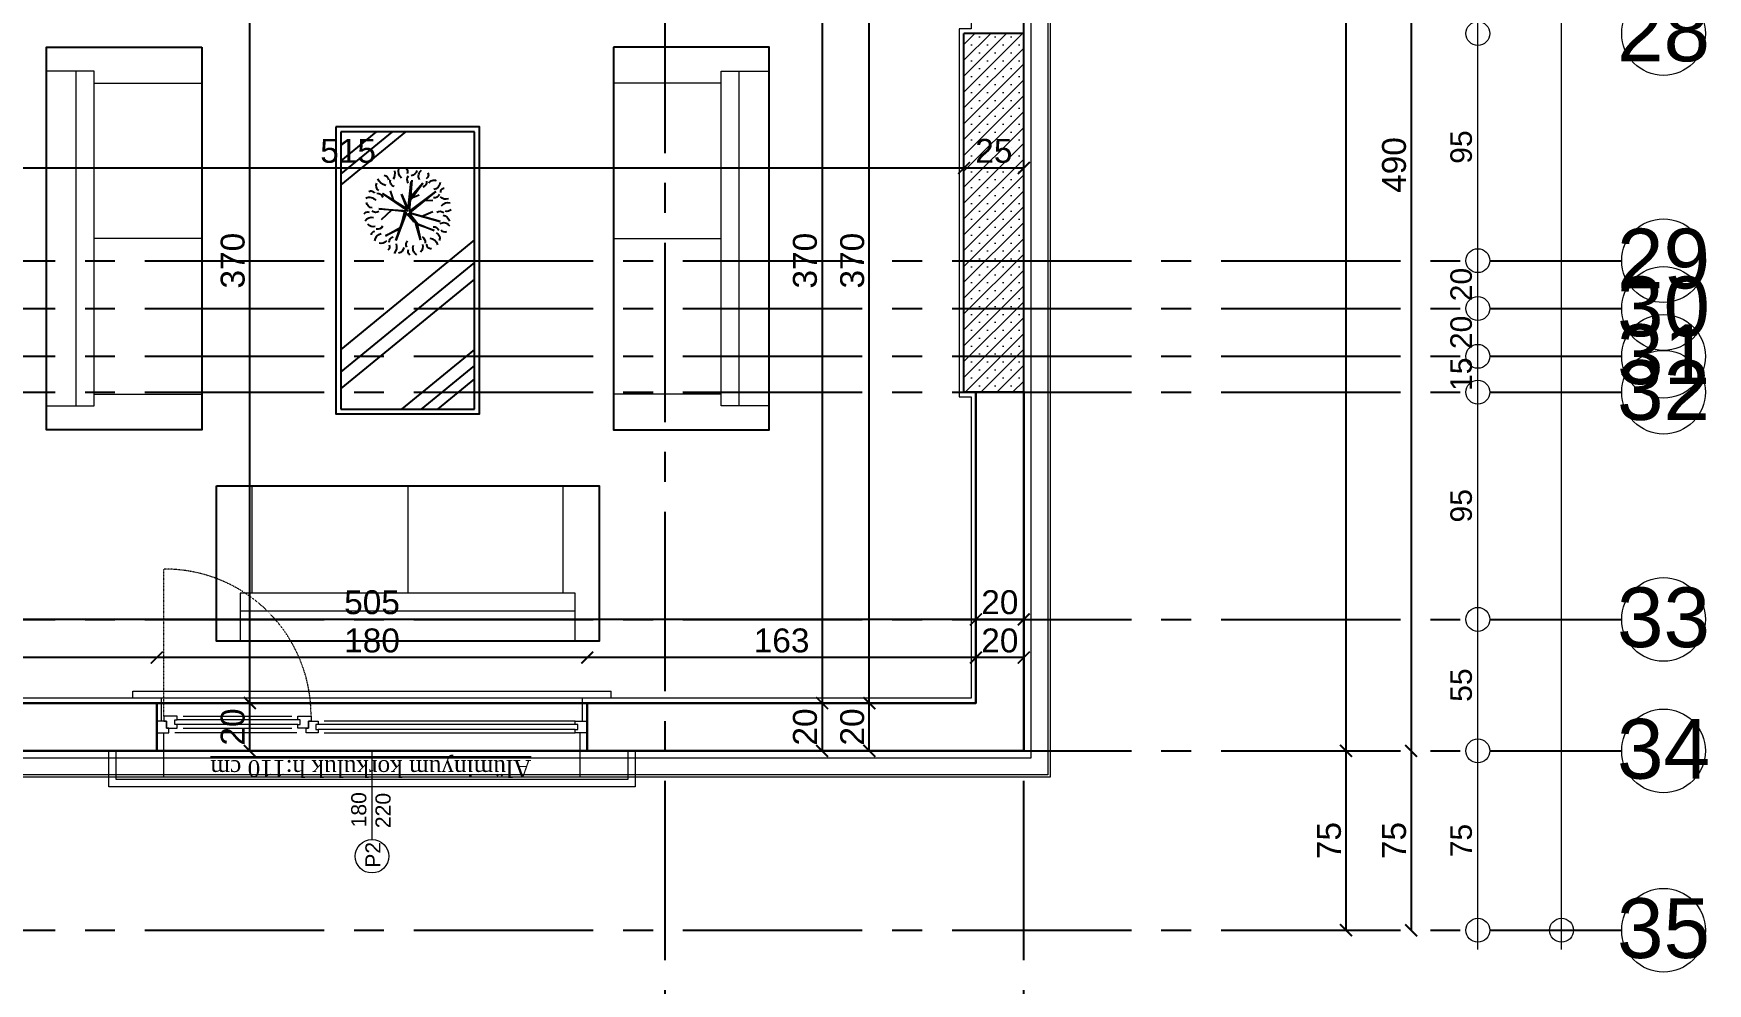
# Model space of a CAD drawing. Header units: millimetres. Extents: x 2778 to 13672, y 1832 to 5175.
# Drawn here: x 12972 to 13672, y 2468 to 2865 of the extents above; entities that cross this region are included whole.
import ezdxf

# ---------------------------------------------------------------- set-up
doc = ezdxf.new("R2010")
doc.units = ezdxf.units.MM
for name, pattern in [('CENTER2', [112.5, 75, -12.5, 12.5, -12.5]), ('DASHDOT2', [12.7, 6.35, -3.175, 0, -3.175]), ('DOTX2', [0.5, 0, -0.5])]:
    doc.linetypes.add(name, pattern=pattern)
for name, color, linetype in [('7-DCR-FRN', 8, 'Continuous'), ('İÇÖLÇÜ', 7, 'Continuous'), ('Panel', 7, 'Continuous'), ('Standart', 7, 'Continuous'), ('Ölçülendirme', 7, 'Continuous')]:
    doc.layers.add(name, color=color, linetype=linetype)
for name, color, linetype, lineweight in [('aks', 251, 'DASHDOT2', 35), ('duvar', 232, 'Continuous', 30), ('görünüş', 201, 'Continuous', 18), ('ince', 37, 'Continuous', 0), ('iz', 1, 'DOTX2', 20), ('pencere', 4, 'Continuous', 18), ('sıva dış', 30, 'Continuous', 9), ('sıva iç', 21, 'Continuous', 0), ('yalıtım', 107, 'Continuous', 0), ('yazı', 11, 'Continuous', 20), ('ÖLÇÜ İÇ', 7, 'Continuous', 9)]:
    doc.layers.add(name, color=color, linetype=linetype, lineweight=lineweight)
doc.styles.add('arial_1_18', font='arial.ttf', dxfattribs={"height": 0.2})
doc.styles.get("Standard").update_dxf_attribs({"font": 'arial.ttf'})
doc.styles.add('Times roman', font='times.ttf')
doc.dimstyles.new('zulay iç ölçü', dxfattribs={"dimtxt": 10, "dimasz": 5, "dimexe": 0.18, "dimexo": 0, "dimgap": 2, "dimtad": 3, "dimdec": 0, "dimzin": 0, "dimdsep": 46, "dimtxsty": 'Standard', "dimblk": 'ARCHTICK', "dimcen": 0.09, "dimse1": 1, "dimse2": 1, "dimadec": 0, "dimazin": 0, "dimtfac": 1, "dimtdec": 0, "dimtix": 1, "dimtofl": 0, "dimtmove": 0, "dimatfit": 3, "dimldrblk": 'ARCHTICK', "dimfxl": 1, "dimtolj": 1, "dimtzin": 0, "dimarcsym": 0})

# ---------------------------------------------------------------- blocks, each defined once
blk = doc.blocks.new('IDE941Entity3421')
at = {"layer": 'Panel', "linetype": 'Continuous', "lineweight": 5}
h = blk.add_hatch(dxfattribs=at)
h.set_pattern_fill('SACNCR', color=163, scale=50, style=0)
h.set_pattern_definition([(45, (0, 0), (-3.314563, 3.314563), []), (45, (3.3146, 0), (-3.314563, 3.314563), [0, -4.6875])])
h.paths.add_polyline_path([(4705, 225), (4705, 375), (4730, 375), (4730, 225)])
blk = doc.blocks.new('IDE941Entity3422')
at = {"layer": 'Panel', "color": 164, "linetype": 'Continuous', "lineweight": -3}
blk.add_lwpolyline([(4730, 225), (4705, 225)], dxfattribs=at)
blk = doc.blocks.new('IDE941Entity3423')
at = {"layer": 'Panel', "color": 164, "linetype": 'Continuous', "lineweight": -3}
blk.add_lwpolyline([(4730, 225), (4730, 375)], dxfattribs=at)
blk = doc.blocks.new('IDE941Entity3424')
at = {"layer": 'Panel', "color": 164, "linetype": 'Continuous', "lineweight": -3}
blk.add_lwpolyline([(4730, 375), (4705, 375)], dxfattribs=at)
blk = doc.blocks.new('IDE941Entity3425')
at = {"layer": 'Panel', "color": 164, "linetype": 'Continuous', "lineweight": -3}
blk.add_lwpolyline([(4705, 225), (4705, 375)], dxfattribs=at)
blk = doc.blocks.new('IDE941Entity3927')
at = {"layer": 'Ölçülendirme', "color": 1, "linetype": 'Continuous', "lineweight": 5}
for points in [[(5088, -8), (5088, 2338)], [(5123, -8), (5123, 2338)]]:
    blk.add_lwpolyline(points, dxfattribs=at)
for centre in [(5088, 375), (5088, 280), (5088, 260), (5088, 240), (5088, 225), (5088, 130), (5088, 75), (5088, 0), (5123, 0)]:
    blk.add_circle(centre, 5, dxfattribs=at)
at = {"layer": 'Ölçülendirme', "color": 1, "linetype": 'Continuous', "lineweight": 5, "style": 'arial_1_18'}
for s, p in [('95', (5085.5, 320.51)), ('20', (5085.5, 263.01)), ('20', (5085.5, 243.01)), ('15', (5085.5, 225.51)), ('95', (5085.5, 170.51)), ('55', (5085.5, 95.51)), ('75', (5085.5, 30.51))]:
    blk.add_text(s, height=9, rotation=90, dxfattribs=at).set_placement(p)
blk = doc.blocks.new('WWE')
at = {"layer": 'duvar'}
for p, q in [((1010460.07, -375776.08), (1010460.07, -375756.08)), ((1010640.07, -375776.08), (1010640.07, -375756.08))]:
    blk.add_line(p, q, dxfattribs=at)
at = {"layer": 'görünüş'}
for p, q in [((1010450.07, -375754.08), (1010450.07, -375751.08)), ((1010450.07, -375751.08), (1010650.07, -375751.08)), ((1010650.07, -375754.08), (1010650.07, -375751.08))]:
    blk.add_line(p, q, dxfattribs=at)
at = {"layer": 'ince'}
for p, q in [((1010519.07, -375763.08), (1010468.57, -375763.08)), ((1010519.07, -375765.08), (1010468.57, -375765.08)), ((1010471.07, -375761.58), (1010516.57, -375761.58)), ((1010471.07, -375766.58), (1010516.57, -375766.58)), ((1010635.07, -375765.08), (1010527.57, -375765.08)), ((1010635.07, -375763.58), (1010530.07, -375763.58)), ((1010518.57, -375768.58), (1010467.57, -375768.58)), ((1010635.07, -375767.08), (1010527.57, -375767.08)), ((1010530.07, -375768.58), (1010635.07, -375768.58))]:
    blk.add_line(p, q, dxfattribs=at)
at = {"layer": 'iz', "ltscale": 0.1}
for p, q in [((1010463.09, -375761.55), (1010463.09, -375700.05)), ((1010640.07, -375756.08), (1010460.07, -375756.08)), ((1010460.07, -375776.08), (1010640.07, -375776.08))]:
    blk.add_line(p, q, dxfattribs=at)
blk.add_arc((1010463.44, -375761.18), 61.13, 359.63152, 90.32293, dxfattribs=at)
at = {"layer": 'pencere'}
for p, q in [((1010464.07, -375763.58), (1010460.07, -375763.58)), ((1010468.57, -375761.58), (1010463.07, -375761.58)), ((1010463.07, -375761.58), (1010463.07, -375763.58)), ((1010463.07, -375763.58), (1010464.07, -375763.58)), ((1010464.07, -375766.58), (1010464.07, -375763.58)), ((1010464.07, -375763.58), (1010464.07, -375766.58)), ((1010465.07, -375766.58), (1010464.07, -375766.58)), ((1010464.07, -375766.58), (1010468.57, -375766.58)), ((1010465.07, -375768.58), (1010465.07, -375766.58)), ((1010467.57, -375765.08), (1010467.57, -375763.08)), ((1010467.57, -375763.08), (1010468.57, -375763.08)), ((1010468.57, -375765.08), (1010467.57, -375765.08)), ((1010468.57, -375763.08), (1010468.57, -375761.58)), ((1010468.57, -375766.58), (1010468.57, -375765.08)), ((1010519.07, -375763.08), (1010519.07, -375761.58)), ((1010519.07, -375761.58), (1010524.57, -375761.58)), ((1010520.07, -375763.08), (1010519.07, -375763.08)), ((1010519.07, -375766.58), (1010519.07, -375765.08)), ((1010519.07, -375765.08), (1010520.07, -375765.08)), ((1010523.57, -375766.58), (1010519.07, -375766.58)), ((1010520.07, -375765.08), (1010520.07, -375763.08)), ((1010522.57, -375768.58), (1010522.57, -375766.58)), ((1010522.57, -375766.58), (1010523.57, -375766.58)), ((1010523.57, -375766.58), (1010523.57, -375763.58)), ((1010523.57, -375763.58), (1010527.57, -375763.58)), ((1010524.57, -375763.58), (1010523.57, -375763.58)), ((1010523.57, -375763.58), (1010523.57, -375766.58)), ((1010524.57, -375761.58), (1010524.57, -375763.58)), ((1010527.57, -375765.08), (1010526.57, -375765.08)), ((1010526.57, -375765.08), (1010526.57, -375767.08)), ((1010527.57, -375763.58), (1010527.57, -375765.08)), ((1010635.07, -375765.08), (1010635.07, -375763.58)), ((1010635.07, -375763.58), (1010635.07, -375763.58)), ((1010635.07, -375763.58), (1010640.07, -375763.58)), ((1010636.07, -375765.08), (1010635.07, -375765.08)), ((1010636.07, -375767.08), (1010636.07, -375765.08)), ((1010460.07, -375768.58), (1010465.07, -375768.58)), ((1010527.57, -375768.58), (1010522.57, -375768.58)), ((1010526.57, -375767.08), (1010527.57, -375767.08)), ((1010527.57, -375767.08), (1010527.57, -375768.58)), ((1010635.07, -375768.58), (1010635.07, -375767.08)), ((1010635.07, -375767.08), (1010636.07, -375767.08)), ((1010640.07, -375768.58), (1010635.07, -375768.58)), ((1010635.07, -375768.58), (1010635.07, -375768.58))]:
    blk.add_line(p, q, dxfattribs=at)
at = {"layer": 'sıva dış'}
for p, q in [((1010463.07, -375787.08), (1010463.07, -375768.58)), ((1010637.07, -375787.08), (1010637.07, -375768.58))]:
    blk.add_line(p, q, dxfattribs=at)
at = {"layer": 'sıva iç'}
for p, q in [((1010462.07, -375763.58), (1010462.07, -375754.08)), ((1010638.07, -375763.58), (1010638.07, -375754.08))]:
    blk.add_line(p, q, dxfattribs=at)
at = {"layer": 'sıva iç', "color": 1}
for p, q in [((1010440.07, -375791.08), (1010440.07, -375776.08)), ((1010443.07, -375788.08), (1010443.07, -375776.08)), ((1010450.07, -375776.08), (1010450.07, -375776.08)), ((1010657.07, -375776.08), (1010657.07, -375788.08)), ((1010660.07, -375776.08), (1010660.07, -375791.08)), ((1010462.68, -375791.08), (1010440.07, -375791.08)), ((1010462.68, -375788.08), (1010443.07, -375788.08)), ((1010657.07, -375788.08), (1010462.68, -375788.08)), ((1010660.07, -375791.08), (1010462.68, -375791.08))]:
    blk.add_line(p, q, dxfattribs=at)
at = {"layer": 'yazı'}
blk.add_line((1010550.07, -375813.13), (1010550.07, -375776.08), dxfattribs=at)
blk.add_circle((1010550.07, -375820.13), 7, dxfattribs=at)
at = {"layer": 'yazı', "style": 'Times roman'}
blk.add_text('%%UAlüminyum korkuluk h:110 cm', height=6.9967, rotation=180, dxfattribs=at).set_placement((1010616.65, -375779.95))
at = {"layer": 'yazı'}
for s, p in [('180', (1010547.68, -375808.07)), ('220', (1010557.83, -375808.39)), ('P2', (1010553.61, -375824.95))]:
    blk.add_text(s, height=6.328, rotation=90, dxfattribs=at).set_placement(p)
blk = doc.blocks.new('*U35')
at = {"layer": '7-DCR-FRN'}
for p, q in [((-13.15, 58), (-28, 45.86)), ((-0.88, 58), (-28, 35.83)), ((-6.49, 58), (-28, 40.42)), ((28, 58), (-28, 58)), ((-28, 58), (-28, -58)), ((28, -58), (28, 58)), ((0.26, 25.6), (1.41, 37.17)), ((6.31, 36.53), (0.64, 29.93)), ((1.67, 37.69), (0.65, 24.69)), ((1.41, 37.17), (1.16, 29.54)), ((1.16, 29.54), (6.31, 36.53)), ((0, 24.95), (-10.54, 32.22)), ((-10.54, 32.22), (-0.13, 25.6)), ((-5.99, 29.58), (-7.12, 33.35)), ((-0.13, 25.6), (-2.57, 31.88)), ((-2.57, 31.88), (0.26, 25.6)), ((0.64, 29.93), (4.84, 31.63)), ((0.65, 24.69), (11.81, 33.07)), ((11.81, 33.07), (0.78, 24.08)), ((6.96, 29.2), (10.52, 29.43)), ((-1.17, 24.69), (-12.05, 25.72)), ((-12.05, 25.72), (0, 24.95)), ((-6.77, 25.25), (-11.09, 21.12)), ((-4.89, 12.51), (-0.78, 24.56)), ((-0.65, 23.95), (-4.89, 12.51)), ((-0.78, 24.56), (-3.46, 17.28)), ((-2.81, 18.14), (-1.17, 24.69)), ((2.56, 20.36), (-0.65, 23.95)), ((3.38, 19.62), (0.39, 23.95)), ((0.39, 23.95), (2.56, 20.36)), ((13.61, 20.5), (0.65, 24.08)), ((0.65, 24.08), (4.25, 19.5)), ((0.78, 24.08), (13.61, 20.5)), ((5.63, 22.62), (10.52, 24.7)), ((-9.22, 14.41), (-2.81, 18.14)), ((-3.46, 17.28), (-9.22, 14.41)), ((5.38, 12.78), (3.38, 19.62)), ((11.05, 16.64), (3.99, 19.24)), ((3.99, 19.24), (5.38, 12.78)), ((4.25, 19.5), (11.05, 16.64)), ((28, 12.76), (-28, -33.02)), ((28, 3.34), (-28, -42.44)), ((28, -3.59), (-28, -49.37)), ((28, -33.01), (-2.56, -58)), ((28, -39.69), (5.6, -58)), ((28, -45.34), (12.52, -58)), ((-28, -58), (28, -58))]:
    blk.add_line(p, q, dxfattribs=at)
blk.add_lwpolyline([(-30, 60), (-30, -60), (30, -60), (30, 60)], close=True, dxfattribs=at)
blk.add_lwpolyline([(-30, 60), (-30, -60), (30, -60), (30, 60)], close=True, dxfattribs=at)
at = {"layer": '7-DCR-FRN', "extrusion": (0, 0, -1)}
for centre, major_axis, start_param, end_param in [((0.32, 41.56), (2.97, 2.97), 3.119665, 4.17552), ((-1.97, 41.19), (1.37, 1.37), -0.168576, 1.180577), ((-10.78, 35.44), (-1.67, 1.67), 4.494462, 5.97098), ((-8.38, 39.81), (3.08, 3.08), 2.534785, 3.58455), ((-10.42, 37.44), (1.76, 1.76), -0.540488, 0.582887), ((-5.15, 37.17), (1.5, 1.5), 2.597457, 4.255739), ((-9.63, 40.39), (2.99, 2.99), 0.495607, 1.356514), ((2.26, 37.93), (-1.73, 1.73), 4.894894, 6.209265), ((0.94, 42.5), (2.13, 2.13), 0.99899, 2.174975), ((7.63, 39.52), (-2.18, 2.18), 4.963816, 6.399957), ((5.86, 36.89), (1.46, 1.46), 0.588849, 2.139269), ((6.98, 39.87), (-1.18, 1.18), 1.775821, 3.472355), ((10.9, 35.62), (-1.52, 1.52), 5.94085, 7.533141), ((10.51, 36.89), (-2.14, 2.14), 2.412933, 3.806953), ((-16, 27.21), (-2.4, 2.4), 0.343258, 1.666965), ((-14.78, 28.65), (1.72, 1.72), 2.359421, 3.812742), ((-15.38, 31.6), (-1.17, 1.17), 0.260288, 1.930326), ((-12.71, 29.84), (-1.73, 1.73), 0.71489, 2.029848), ((11.13, 32.71), (-1.65, 1.65), 2.748968, 4.071251), ((15.94, 32.92), (2.21, 2.21), 2.001057, 3.151731), ((15.17, 33.03), (0.963, 0.963), 3.637708, 5.574611), ((16.74, 25.48), (2.09, 2.09), 4.465952, 5.85576), ((-16.74, 22.85), (1.17, 1.17), 4.417954, 5.883919), ((-15.15, 19.26), (2.13, 2.13), 4.435356, 5.7884), ((-13.29, 26.69), (1.7, 1.7), 1.811769, 3.074319), ((13.49, 22.17), (-1.83, 1.83), 0.269504, 1.469985), ((14.15, 19.74), (2.41, 2.41), -0.596761, 0.530229), ((16.53, 27.04), (1.65, 1.65), 1.556652, 2.67951), ((-14.51, 21.04), (1.97, 1.97), 2.029873, 3.258277), ((-13.63, 14.85), (1.1, 1.1), 3.912813, 5.455212), ((-10.22, 11.93), (-2.53, 2.53), 5.610896, 6.838603), ((-12.55, 19.63), (-1.68, 1.68), 2.857787, 4.168751), ((-5.56, 12), (-1.53, 1.53), 5.385771, 6.799513), ((4.4, 11.7), (2.09, 2.09), -0.212594, 0.90159), ((10.84, 15.96), (1.63, 1.63), -0.835936, 0.386912), ((11.02, 13.49), (-1.7, 1.7), 1.193932, 2.764391), ((15.1, 17.31), (-1.9, 1.9), 0.1729, 1.85548), ((15.62, 18.16), (-1.52, 1.52), 3.608489, 4.799895), ((-11.12, 14.28), (-2.11, 2.11), 3.030383, 4.209272), ((-9.53, 9.98), (1.4, 1.4), 0.378865, 1.679355), ((-9.2, 9.93), (-3.22, 3.22), 2.096822, 3.023848), ((-4.24, 9.84), (-1.84, 1.84), 2.447851, 3.758583), ((1.67, 10.9), (1.64, 1.64), 3.381045, 4.65182), ((2.08, 7.93), (1.36, 1.36), 3.048732, 4.380826), ((5.54, 9.37), (2.37, 2.37), 2.915554, 4.30502), ((3.55, 9.86), (-1.98, 1.98), 1.99053, 3.233966), ((9.55, 10.6), (-1.07, 1.07), 3.690915, 5.731825), ((9.15, 10.24), (-2.32, 2.32), 0.812708, 2.215848)]:
    blk.add_ellipse(centre, major_axis=major_axis, ratio=1, start_param=start_param, end_param=end_param, dxfattribs=at)
blk = doc.blocks.new('*U27')
at = {"layer": '7-DCR-FRN'}
blk.add_lwpolyline([(0, 10), (160, 10), (160, 75), (0, 75)], close=True, dxfattribs=at)
at = {"layer": '7-DCR-FRN', "lineweight": 9, "flags": 128}
blk.add_lwpolyline([(0, 10), (160, 10), (160, 75), (0, 75)], close=True, dxfattribs=at)
blk.add_lwpolyline([(0, 10), (160, 10), (160, 75), (0, 75)], close=True, dxfattribs=at)
for points in [[(10, 55), (10, 75)], [(150, 75), (150, 75), (150, 55), (150, 55)], [(150, 62.5), (10, 62.5)], [(150, 55), (10, 55)], [(15, 55), (15, 10)], [(80, 10), (80, 55)], [(145, 55), (145, 10)]]:
    blk.add_lwpolyline(points, dxfattribs=at)
blk = doc.blocks.new('_ArchTick')
at = {"color": 0, "linetype": 'ByBlock', "const_width": 0.15}
blk.add_lwpolyline([(-0.5, -0.5), (0.5, 0.5)], dxfattribs=at)
blk = doc.blocks.new('*D3130')
at = {"layer": 'Defpoints', "color": 0, "transparency": 16777216}
for p in [(13321.6, 2585.23), (13321.6, 2585.23), (13321.6, 2565.23)]:
    blk.add_point(p, dxfattribs=at)
at = {"layer": 'ÖLÇÜ İÇ', "color": 0, "lineweight": -2, "transparency": 16777216}
blk.add_line((13321.6, 2565.23), (13321.6, 2585.23), dxfattribs=at)
at = {"layer": 'ÖLÇÜ İÇ', "color": 0, "lineweight": -2, "transparency": 16777216, "xscale": 5, "yscale": 5, "zscale": 5}
for p, rotation in [((13321.6, 2585.23), 90), ((13321.6, 2565.23), 270)]:
    blk.add_blockref('_ArchTick', p, dxfattribs=dict(at, rotation=rotation))
at = {"layer": 'ÖLÇÜ İÇ', "color": 0, "transparency": 16777216, "insert": (13314.49, 2575.23), "char_height": 10, "attachment_point": 5, "rotation": 90}
blk.add_mtext('\\A1;20', dxfattribs=at)
blk = doc.blocks.new('*D3131')
at = {"layer": 'Defpoints', "color": 0, "transparency": 16777216}
for p in [(13321.6, 2955.23), (13321.6, 2955.23), (13321.6, 2585.23)]:
    blk.add_point(p, dxfattribs=at)
at = {"layer": 'ÖLÇÜ İÇ', "color": 0, "lineweight": -2, "transparency": 16777216}
blk.add_line((13321.6, 2585.23), (13321.6, 2955.23), dxfattribs=at)
at = {"layer": 'ÖLÇÜ İÇ', "color": 0, "lineweight": -2, "transparency": 16777216, "xscale": 5, "yscale": 5, "zscale": 5}
for p, rotation in [((13321.6, 2955.23), 90), ((13321.6, 2585.23), 270)]:
    blk.add_blockref('_ArchTick', p, dxfattribs=dict(at, rotation=rotation))
at = {"layer": 'ÖLÇÜ İÇ', "color": 0, "transparency": 16777216, "insert": (13314.49, 2770.23), "char_height": 10, "attachment_point": 5, "rotation": 90}
blk.add_mtext('\\A1;370', dxfattribs=at)
blk = doc.blocks.new('*D3146')
at = {"layer": 'Defpoints', "color": 0, "transparency": 16777216}
for p in [(13301.84, 2955.23), (13301.84, 2585.23), (13301.84, 2585.23)]:
    blk.add_point(p, dxfattribs=at)
at = {"layer": 'ÖLÇÜ İÇ', "color": 0, "lineweight": -2, "transparency": 16777216}
blk.add_line((13301.84, 2955.23), (13301.84, 2585.23), dxfattribs=at)
at = {"layer": 'ÖLÇÜ İÇ', "color": 0, "lineweight": -2, "transparency": 16777216, "xscale": 5, "yscale": 5, "zscale": 5}
for p, rotation in [((13301.84, 2955.23), 90), ((13301.84, 2585.23), 270)]:
    blk.add_blockref('_ArchTick', p, dxfattribs=dict(at, rotation=rotation))
at = {"layer": 'ÖLÇÜ İÇ', "color": 0, "transparency": 16777216, "insert": (13294.73, 2770.23), "char_height": 10, "attachment_point": 5, "rotation": 90}
blk.add_mtext('\\A1;370', dxfattribs=at)
blk = doc.blocks.new('*D3147')
at = {"layer": 'Defpoints', "color": 0, "transparency": 16777216}
for p in [(13301.84, 2585.23), (13301.84, 2565.23), (13301.84, 2565.23)]:
    blk.add_point(p, dxfattribs=at)
at = {"layer": 'ÖLÇÜ İÇ', "color": 0, "lineweight": -2, "transparency": 16777216}
blk.add_line((13301.84, 2585.23), (13301.84, 2565.23), dxfattribs=at)
at = {"layer": 'ÖLÇÜ İÇ', "color": 0, "lineweight": -2, "transparency": 16777216, "xscale": 5, "yscale": 5, "zscale": 5}
for p, rotation in [((13301.84, 2585.23), 90), ((13301.84, 2565.23), 270)]:
    blk.add_blockref('_ArchTick', p, dxfattribs=dict(at, rotation=rotation))
at = {"layer": 'ÖLÇÜ İÇ', "color": 0, "transparency": 16777216, "insert": (13294.74, 2575.23), "char_height": 10, "attachment_point": 5, "rotation": 90}
blk.add_mtext('\\A1;20', dxfattribs=at)
blk = doc.blocks.new('*D3148')
at = {"layer": 'Defpoints', "color": 0, "transparency": 16777216}
for p in [(13366.17, 2604.25), (13366.17, 2604.25), (13386.17, 2604.25)]:
    blk.add_point(p, dxfattribs=at)
at = {"layer": 'ÖLÇÜ İÇ', "color": 0, "lineweight": -2, "transparency": 16777216}
blk.add_line((13386.17, 2604.25), (13366.17, 2604.25), dxfattribs=at)
at = {"layer": 'ÖLÇÜ İÇ', "color": 0, "lineweight": -2, "transparency": 16777216, "xscale": 5, "yscale": 5, "zscale": 5, "rotation": 180}
blk.add_blockref('_ArchTick', (13366.17, 2604.25), dxfattribs=at)
at = {"layer": 'ÖLÇÜ İÇ', "color": 0, "lineweight": -2, "transparency": 16777216, "xscale": 5, "yscale": 5, "zscale": 5}
blk.add_blockref('_ArchTick', (13386.17, 2604.25), dxfattribs=at)
at = {"layer": 'ÖLÇÜ İÇ', "color": 0, "transparency": 16777216, "insert": (13376.17, 2611.35), "char_height": 10, "attachment_point": 5}
blk.add_mtext('\\A1;20', dxfattribs=at)
blk = doc.blocks.new('*D3149')
at = {"layer": 'Defpoints', "color": 0, "transparency": 16777216}
for p in [(13203.67, 2604.25), (13366.17, 2604.25), (13203.67, 2585.23)]:
    blk.add_point(p, dxfattribs=at)
at = {"layer": 'ÖLÇÜ İÇ', "color": 0, "lineweight": -2, "transparency": 16777216}
blk.add_line((13366.17, 2604.25), (13203.67, 2604.25), dxfattribs=at)
at = {"layer": 'ÖLÇÜ İÇ', "color": 0, "lineweight": -2, "transparency": 16777216, "xscale": 5, "yscale": 5, "zscale": 5, "rotation": 180}
blk.add_blockref('_ArchTick', (13203.67, 2604.25), dxfattribs=at)
at = {"layer": 'ÖLÇÜ İÇ', "color": 0, "lineweight": -2, "transparency": 16777216, "xscale": 5, "yscale": 5, "zscale": 5}
blk.add_blockref('_ArchTick', (13366.17, 2604.25), dxfattribs=at)
at = {"layer": 'ÖLÇÜ İÇ', "color": 0, "transparency": 16777216, "insert": (13284.92, 2611.36), "char_height": 10, "attachment_point": 5}
blk.add_mtext('\\A1;163', dxfattribs=at)
blk = doc.blocks.new('*D3150')
at = {"layer": 'Defpoints', "color": 0, "transparency": 16777216}
for p in [(13023.67, 2604.25), (13023.67, 2585.23), (13203.67, 2585.23)]:
    blk.add_point(p, dxfattribs=at)
at = {"layer": 'ÖLÇÜ İÇ', "color": 0, "lineweight": -2, "transparency": 16777216}
blk.add_line((13203.67, 2604.25), (13023.67, 2604.25), dxfattribs=at)
at = {"layer": 'ÖLÇÜ İÇ', "color": 0, "lineweight": -2, "transparency": 16777216, "xscale": 5, "yscale": 5, "zscale": 5, "rotation": 180}
blk.add_blockref('_ArchTick', (13023.67, 2604.25), dxfattribs=at)
at = {"layer": 'ÖLÇÜ İÇ', "color": 0, "lineweight": -2, "transparency": 16777216, "xscale": 5, "yscale": 5, "zscale": 5}
blk.add_blockref('_ArchTick', (13203.67, 2604.25), dxfattribs=at)
at = {"layer": 'ÖLÇÜ İÇ', "color": 0, "transparency": 16777216, "insert": (13113.67, 2611.35), "char_height": 10, "attachment_point": 5}
blk.add_mtext('\\A1;180', dxfattribs=at)
blk = doc.blocks.new('*D3010')
at = {"layer": 'Defpoints', "color": 0, "transparency": 16777216}
for p in [(12861.17, 2604.25), (12861.17, 2585.23), (13023.67, 2585.23)]:
    blk.add_point(p, dxfattribs=at)
at = {"layer": 'ÖLÇÜ İÇ', "color": 0, "lineweight": -2, "transparency": 16777216}
blk.add_line((13023.67, 2604.25), (12861.17, 2604.25), dxfattribs=at)
at = {"layer": 'ÖLÇÜ İÇ', "color": 0, "lineweight": -2, "transparency": 16777216, "xscale": 5, "yscale": 5, "zscale": 5, "rotation": 180}
blk.add_blockref('_ArchTick', (12861.17, 2604.25), dxfattribs=at)
at = {"layer": 'ÖLÇÜ İÇ', "color": 0, "lineweight": -2, "transparency": 16777216, "xscale": 5, "yscale": 5, "zscale": 5}
blk.add_blockref('_ArchTick', (13023.67, 2604.25), dxfattribs=at)
at = {"layer": 'ÖLÇÜ İÇ', "color": 0, "transparency": 16777216, "insert": (12942.42, 2611.36), "char_height": 10, "attachment_point": 5}
blk.add_mtext('\\A1;163', dxfattribs=at)
blk = doc.blocks.new('*D3020')
at = {"layer": 'Defpoints', "color": 0, "transparency": 16777216}
for p in [(13366.17, 2620.23), (13366.17, 2620.23), (13386.17, 2620.23)]:
    blk.add_point(p, dxfattribs=at)
at = {"layer": 'ÖLÇÜ İÇ', "color": 0, "lineweight": -2, "transparency": 16777216}
blk.add_line((13386.17, 2620.23), (13366.17, 2620.23), dxfattribs=at)
at = {"layer": 'ÖLÇÜ İÇ', "color": 0, "lineweight": -2, "transparency": 16777216, "xscale": 5, "yscale": 5, "zscale": 5, "rotation": 180}
blk.add_blockref('_ArchTick', (13366.17, 2620.23), dxfattribs=at)
at = {"layer": 'ÖLÇÜ İÇ', "color": 0, "lineweight": -2, "transparency": 16777216, "xscale": 5, "yscale": 5, "zscale": 5}
blk.add_blockref('_ArchTick', (13386.17, 2620.23), dxfattribs=at)
at = {"layer": 'ÖLÇÜ İÇ', "color": 0, "transparency": 16777216, "insert": (13376.17, 2627.34), "char_height": 10, "attachment_point": 5}
blk.add_mtext('\\A1;20', dxfattribs=at)
blk = doc.blocks.new('*D3021')
at = {"layer": 'Defpoints', "color": 0, "transparency": 16777216}
for p in [(12861.17, 2620.23), (12861.17, 2620.23), (13366.17, 2620.23)]:
    blk.add_point(p, dxfattribs=at)
at = {"layer": 'ÖLÇÜ İÇ', "color": 0, "lineweight": -2, "transparency": 16777216}
blk.add_line((13366.17, 2620.23), (12861.17, 2620.23), dxfattribs=at)
at = {"layer": 'ÖLÇÜ İÇ', "color": 0, "lineweight": -2, "transparency": 16777216, "xscale": 5, "yscale": 5, "zscale": 5, "rotation": 180}
blk.add_blockref('_ArchTick', (12861.17, 2620.23), dxfattribs=at)
at = {"layer": 'ÖLÇÜ İÇ', "color": 0, "lineweight": -2, "transparency": 16777216, "xscale": 5, "yscale": 5, "zscale": 5}
blk.add_blockref('_ArchTick', (13366.17, 2620.23), dxfattribs=at)
at = {"layer": 'ÖLÇÜ İÇ', "color": 0, "transparency": 16777216, "insert": (13113.67, 2627.34), "char_height": 10, "attachment_point": 5}
blk.add_mtext('\\A1;505', dxfattribs=at)
blk = doc.blocks.new('*D3087')
at = {"layer": 'Defpoints', "color": 0, "transparency": 16777216}
for p in [(13062.57, 2585.23), (13062.57, 2585.23), (13062.57, 2565.23)]:
    blk.add_point(p, dxfattribs=at)
at = {"layer": 'ÖLÇÜ İÇ', "color": 0, "lineweight": -2, "transparency": 16777216}
blk.add_line((13062.57, 2565.23), (13062.57, 2585.23), dxfattribs=at)
at = {"layer": 'ÖLÇÜ İÇ', "color": 0, "lineweight": -2, "transparency": 16777216, "xscale": 5, "yscale": 5, "zscale": 5}
for p, rotation in [((13062.57, 2585.23), 90), ((13062.57, 2565.23), 270)]:
    blk.add_blockref('_ArchTick', p, dxfattribs=dict(at, rotation=rotation))
at = {"layer": 'ÖLÇÜ İÇ', "color": 0, "transparency": 16777216, "insert": (13055.46, 2575.23), "char_height": 10, "attachment_point": 5, "rotation": 90}
blk.add_mtext('\\A1;20', dxfattribs=at)
blk = doc.blocks.new('*D3088')
at = {"layer": 'Defpoints', "color": 0, "transparency": 16777216}
for p in [(13062.57, 2955.23), (13062.57, 2955.23), (13062.57, 2585.23)]:
    blk.add_point(p, dxfattribs=at)
at = {"layer": 'ÖLÇÜ İÇ', "color": 0, "lineweight": -2, "transparency": 16777216}
blk.add_line((13062.57, 2585.23), (13062.57, 2955.23), dxfattribs=at)
at = {"layer": 'ÖLÇÜ İÇ', "color": 0, "lineweight": -2, "transparency": 16777216, "xscale": 5, "yscale": 5, "zscale": 5}
for p, rotation in [((13062.57, 2955.23), 90), ((13062.57, 2585.23), 270)]:
    blk.add_blockref('_ArchTick', p, dxfattribs=dict(at, rotation=rotation))
at = {"layer": 'ÖLÇÜ İÇ', "color": 0, "transparency": 16777216, "insert": (13055.46, 2770.23), "char_height": 10, "attachment_point": 5, "rotation": 90}
blk.add_mtext('\\A1;370', dxfattribs=at)
blk = doc.blocks.new('*D3158')
at = {"layer": 'Defpoints', "color": 0, "transparency": 16777216}
for p in [(13361.17, 2810.5), (13361.17, 2808.98), (13386.17, 2810.5)]:
    blk.add_point(p, dxfattribs=at)
at = {"layer": 'ÖLÇÜ İÇ', "color": 0, "lineweight": -2, "transparency": 16777216}
blk.add_line((13386.17, 2808.98), (13361.17, 2808.98), dxfattribs=at)
at = {"layer": 'ÖLÇÜ İÇ', "color": 0, "lineweight": -2, "transparency": 16777216, "xscale": 5, "yscale": 5, "zscale": 5, "rotation": 180}
blk.add_blockref('_ArchTick', (13361.17, 2808.98), dxfattribs=at)
at = {"layer": 'ÖLÇÜ İÇ', "color": 0, "lineweight": -2, "transparency": 16777216, "xscale": 5, "yscale": 5, "zscale": 5}
blk.add_blockref('_ArchTick', (13386.17, 2808.98), dxfattribs=at)
at = {"layer": 'ÖLÇÜ İÇ', "color": 0, "transparency": 16777216, "insert": (13373.67, 2816.08), "char_height": 10, "attachment_point": 5}
blk.add_mtext('\\A1;25', dxfattribs=at)
blk = doc.blocks.new('*D3159')
at = {"layer": 'Defpoints', "color": 0, "transparency": 16777216}
for p in [(12846.17, 2808.98), (12846.17, 2808.98), (13361.17, 2810.5)]:
    blk.add_point(p, dxfattribs=at)
at = {"layer": 'ÖLÇÜ İÇ', "color": 0, "lineweight": -2, "transparency": 16777216}
blk.add_line((13361.17, 2808.98), (12846.17, 2808.98), dxfattribs=at)
at = {"layer": 'ÖLÇÜ İÇ', "color": 0, "lineweight": -2, "transparency": 16777216, "xscale": 5, "yscale": 5, "zscale": 5, "rotation": 180}
blk.add_blockref('_ArchTick', (12846.17, 2808.98), dxfattribs=at)
at = {"layer": 'ÖLÇÜ İÇ', "color": 0, "lineweight": -2, "transparency": 16777216, "xscale": 5, "yscale": 5, "zscale": 5}
blk.add_blockref('_ArchTick', (13361.17, 2808.98), dxfattribs=at)
at = {"layer": 'ÖLÇÜ İÇ', "color": 0, "transparency": 16777216, "insert": (13103.67, 2816.08), "char_height": 10, "attachment_point": 5}
blk.add_mtext('\\A1;515', dxfattribs=at)

msp = doc.modelspace()

# ---------------------------------------------------------------- linework, layer by layer
at = {"layer": 'aks', "color": 251, "linetype": 'CENTER2', "lineweight": -3}
for points in [[(13236.17, 2140.23), (13236.17, 5100.23)], [(13386.17, 2140.23), (13386.17, 5100.23)], [(8406.17, 2770.23), (13636.17, 2770.23)], [(8406.17, 2750.23), (13636.17, 2750.23)], [(8406.17, 2730.23), (13636.17, 2730.23)], [(8406.17, 2715.23), (13636.17, 2715.23)], [(8406.17, 2620.23), (13636.17, 2620.23)], [(8406.17, 2565.23), (13636.17, 2565.23)], [(8406.17, 2490.23), (13636.17, 2490.23)]]:
    msp.add_lwpolyline(points, dxfattribs=at)
at = {"layer": 'aks', "color": 30, "linetype": 'Continuous', "lineweight": 5}
for centre in [(13653.67, 2865.23), (13653.67, 2770.23), (13653.67, 2750.23), (13653.67, 2730.23), (13653.67, 2715.23), (13653.67, 2620.23), (13653.67, 2565.23), (13653.67, 2490.23)]:
    msp.add_circle(centre, 17.5, dxfattribs=at)
at = {"layer": 'duvar', "lineweight": 30}
for points in [[(12841.17, 2620.23), (12841.17, 2565.23), (13386.17, 2565.23), (13386.17, 2715.23)], [(12861.17, 2620.23), (12861.17, 2585.23), (13366.17, 2585.23), (13366.17, 2715.23)]]:
    msp.add_lwpolyline(points, dxfattribs=at)
at = {"layer": 'İÇÖLÇÜ'}
for p, q in [((13520.91, 2565.23), (13520.91, 4745.23)), ((13548.14, 3055.23), (13548.14, 2565.23)), ((13520.91, 2490.23), (13520.91, 2565.23)), ((13548.14, 2565.23), (13548.14, 2490.23))]:
    msp.add_line(p, q, dxfattribs=at)
at = {"layer": 'sıva dış'}
for p, q in [((13389.17, 4748.23), (13389.17, 2562.23)), ((13389.17, 2562.23), (12838.17, 2562.23))]:
    msp.add_line(p, q, dxfattribs=at)
at = {"layer": 'sıva iç'}
msp.add_lwpolyline([(13364.17, 2587.23), (12863.17, 2587.23), (12863.17, 2772.23), (12848.17, 2772.23), (12848.17, 3063.23), (12969.17, 3063.23), (12969.17, 2953.23), (13364.17, 2953.23), (13364.17, 2867.23), (13359.17, 2867.23), (13359.17, 2713.23), (13364.17, 2713.23)], close=True, dxfattribs=at)
at = {"layer": 'yalıtım'}
for p, q in [((13396.17, 4755.23), (13396.17, 2555.23)), ((13397.17, 4756.23), (13397.17, 2554.23)), ((13396.17, 2555.23), (12831.17, 2555.23)), ((13397.17, 2554.23), (12830.17, 2554.23))]:
    msp.add_line(p, q, dxfattribs=at)

# ---------------------------------------------------------------- block references
msp.add_blockref('*U35', (13128.58, 2766.14))
at = {"layer": '7-DCR-FRN', "xscale": -1}
for p, rotation in [((13052.5, 2859.47), 90), ((13048.58, 2686.13), 180)]:
    msp.add_blockref('*U27', p, dxfattribs=dict(at, rotation=rotation))
at = {"layer": '7-DCR-FRN', "rotation": 270}
msp.add_blockref('*U27', (13204.66, 2859.47), dxfattribs=at)
at = {"layer": 'İÇÖLÇÜ', "xscale": 5, "yscale": 5, "zscale": 5}
for p, rotation in [((13520.91, 2565.23), 90), ((13520.91, 2565.23), 270), ((13548.14, 2565.23), 270), ((13548.14, 2565.23), 90), ((13520.91, 2490.23), 270), ((13548.14, 2490.23), 270)]:
    msp.add_blockref('_ArchTick', p, dxfattribs=dict(at, rotation=rotation))
at = {"layer": 'Panel'}
for name in ['IDE941Entity3421', 'IDE941Entity3424', 'IDE941Entity3425', 'IDE941Entity3423', 'IDE941Entity3422']:
    msp.add_blockref(name, (8656.17, 2490.23), dxfattribs=at)
at = {"layer": 'Standart'}
msp.add_blockref('IDE941Entity3927', (8488.04, 2490.23), dxfattribs=at)
at = {"layer": 'sıva iç'}
msp.add_blockref('WWE', (-997436.4, 378341.31), dxfattribs=at)

# ---------------------------------------------------------------- texts
at = {"layer": 'aks', "color": 1, "linetype": 'Continuous', "lineweight": 5, "style": 'arial_1_18'}
for s, p in [('28', (13634.25, 2853.61)), ('29', (13634.25, 2758.61)), ('30', (13634.25, 2738.61)), ('31', (13634.25, 2718.61)), ('32', (13634.25, 2703.61)), ('33', (13634.25, 2608.61)), ('34', (13634.25, 2553.61)), ('35', (13634.25, 2478.61))]:
    msp.add_text(s, height=25, dxfattribs=at).set_placement(p)
at = {"layer": 'İÇÖLÇÜ', "char_height": 10, "attachment_point": 5, "rotation": 90}
for s, insert in [('\\A1;490', (13541.04, 2810.23)), ('\\A1;75', (13513.83, 2527.73)), ('\\A1;75', (13541.06, 2527.73))]:
    msp.add_mtext(s, dxfattribs=dict(at, insert=insert))

# ---------------------------------------------------------------- dimensions: what is measured, and where the dimension line sits
at = {"layer": 'ÖLÇÜ İÇ'}
for base, p1, p2, angle, picture, middle in [((13062.57, 2955.23), (13062.57, 2585.23), (13062.57, 2955.23), 90, '*D3088', (13055.46, 2770.23)), ((13301.84, 2585.23), (13301.84, 2955.23), (13301.84, 2585.23), 90, '*D3146', (13294.73, 2770.23)), ((13321.6, 2955.23), (13321.6, 2585.23), (13321.6, 2955.23), 90, '*D3131', (13314.49, 2770.23)), ((12846.17, 2808.98), (13361.17, 2810.5), (12846.17, 2808.98), 180, '*D3159', (13103.67, 2816.08)), ((12861.17, 2620.23), (13366.17, 2620.23), (12861.17, 2620.23), 180, '*D3021', (13113.67, 2627.34)), ((12861.16967143, 2604.24671028), (13023.66967143, 2585.23434904), (12861.16967143, 2585.23434904), 180, '*D3010', (12942.41967143, 2611.3558508)), ((13023.67, 2604.25), (13203.67, 2585.23), (13023.67, 2585.23), 180, '*D3150', (13113.67, 2611.35)), ((13203.66967143, 2604.24671028), (13366.16967143, 2604.24671028), (13203.66967143, 2585.23434904), 180, '*D3149', (13284.91967143, 2611.3558508)), ((13301.84, 2565.23), (13301.84, 2585.23), (13301.84, 2565.23), 90, '*D3147', (13294.74, 2575.23))]:
    dim = msp.add_linear_dim(base=base, p1=p1, p2=p2, angle=angle, dimstyle='zulay iç ölçü', override={"dimtmove": 1}, dxfattribs=at)
    dim.commit()
    dim.dimension.update_dxf_attribs({"geometry": picture, "text_midpoint": middle})
for base, p1, p2, angle, picture, middle in [((13361.17, 2808.98), (13386.17, 2810.5), (13361.17, 2810.5), 180, '*D3158', (13373.67, 2816.08)), ((13366.17, 2620.23), (13386.17, 2620.23), (13366.17, 2620.23), 180, '*D3020', (13376.17, 2627.34)), ((13366.17, 2604.25), (13386.17, 2604.25), (13366.17, 2604.25), 180, '*D3148', (13376.17, 2611.35)), ((13062.57, 2585.23), (13062.57, 2565.23), (13062.57, 2585.23), 90, '*D3087', (13055.46, 2575.23)), ((13321.6, 2585.23), (13321.6, 2565.23), (13321.6, 2585.23), 90, '*D3130', (13314.49, 2575.23))]:
    dim = msp.add_linear_dim(base=base, p1=p1, p2=p2, angle=angle, dimstyle='zulay iç ölçü', dxfattribs=at)
    dim.commit()
    dim.dimension.update_dxf_attribs({"geometry": picture, "text_midpoint": middle})

doc.saveas('drawing.dxf')
